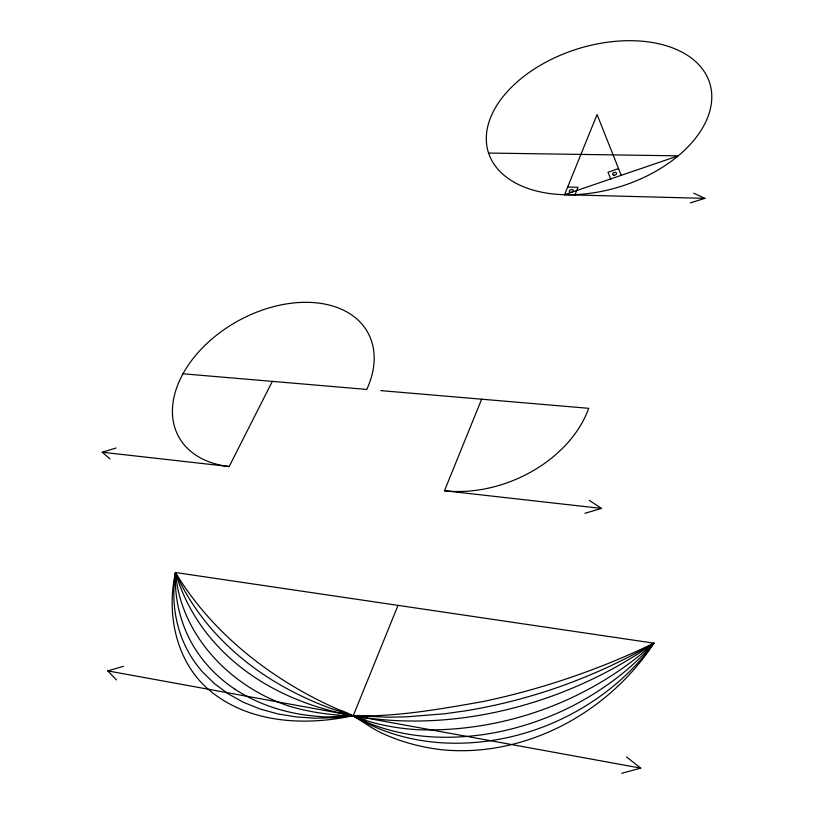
<?xml version="1.0" encoding="UTF-8"?>
<svg xmlns="http://www.w3.org/2000/svg" width="814" height="814" viewBox="0 0 814 814"><rect width="100%" height="100%" fill="white"/><g stroke="black" fill="none" stroke-linecap="round" stroke-linejoin="round"><path stroke-width="1.22" d="M574.908 194.973L578.001 187.271L567.684 187.027M235.063 689.285A226.933 171.194 -29 0 1 191.046 641.91C179.629 620.736 174.308 596.52 175.488 572.507C184.34 592.531 196.337 611.08 210.531 627.736A417.551 305.433 -20.3 0 0 266.178 676.231C283.944 687.799 302.889 697.476 322.578 705.311C337.444 711.477 353.52 714.356 367.521 722.588C404.334 737.85 445.339 740.089 484.462 734.421A232.651 181.797 -25.6 0 0 572.11 706.176C602.879 690.313 631.145 669.342 653.917 643.162A326.75 243.101 -24 0 1 175.488 572.507C186.569 591.096 199.918 608.272 214.743 624.023A559.381 395.858 -15.8 0 0 258.496 662.983C283.364 681.664 310.439 697.344 338.939 709.788C355.738 714.784 368.315 727.563 384.361 734.248C402.94 742.551 422.761 747.639 442.969 749.867C526.119 757.478 608.923 712.342 653.917 643.162L175.488 572.507C166.28 614.01 175.824 661.731 209.279 690.14C248.819 723.341 304.762 726.2 353.266 715.669L398.005 605.372M589.316 500.376L601.556 508.435L444.485 490.75L481.623 399.196M693.711 193.223L704.893 198.351L564.56 194.709L597.069 114.56L621.224 175.336M109.971 458.933L102.249 452.238L229.182 466.524L272.324 381.379M618.559 168.61L608.038 172.212L610.663 178.948M564.56 194.709L678.225 155.84L488.593 153.063M690.435 202.849L704.893 198.351M102.249 452.238L116.107 448.005M584.94 513.268L601.556 508.435M116.504 679.924L107.733 670.878L123.423 666.33M621.723 773.3L640.75 768.121L626.485 756.918M353.266 715.669C406.715 748.575 474.643 750.03 533.109 730.524A203.266 161.437 -26.1 0 0 653.927 643.172C625.142 659.94 594.81 673.982 563.502 685.347A407.733 292.114 -23.1 0 1 464.479 710.988L444.841 713.746L406.624 716.839L388.227 717.195L353.266 715.669L334.351 717.724L315.232 718.202L296.225 716.951L277.655 713.878L259.849 708.933L243.152 702.156L227.859 693.609L214.235 683.455L202.493 671.876A196.652 148.474 -30.7 0 1 175.478 572.507C180.606 635.347 230.759 687.128 289.112 706.114C352.259 725.081 419.648 712.738 483.109 701.536A524.847 356.766 -22.3 0 0 562.23 680.27C593.559 669.922 624.246 657.62 653.917 643.162C590.486 700.742 503.835 732.488 418.243 729.761C400.885 728.662 383.618 725.996 366.982 720.828C351.943 711.711 334.635 718.731 318.233 716.381C288.848 714.244 259.808 705.484 235.063 689.295M182.997 373.779L366.778 389.418A107.967 72.894 -28.9 0 0 313.309 302.574A107.967 72.894 -28.9 0 0 181.614 376.363A107.967 72.894 -28.9 0 0 229.182 466.524M380.728 390.608L588.705 408.313A114.174 83.008 -23 0 1 444.485 490.75M107.733 670.878L640.75 768.121M560.113 194.526A115.964 72.08 -17.4 0 0 710.144 84.524A115.964 72.08 -17.4 0 0 526.872 74.135A115.964 72.08 -17.4 0 0 560.113 194.526M613.888 175.173A2.076 1.343 -17 0 0 616.615 173.209A2.076 1.343 -17 0 0 613.349 172.914A2.076 1.343 -17 0 0 613.888 175.173M570.624 192.419A2.066 1.343 -18.3 0 0 573.26 190.364A2.066 1.343 -18.3 0 0 569.973 190.181A2.066 1.343 -18.3 0 0 570.624 192.419"/></g></svg>
